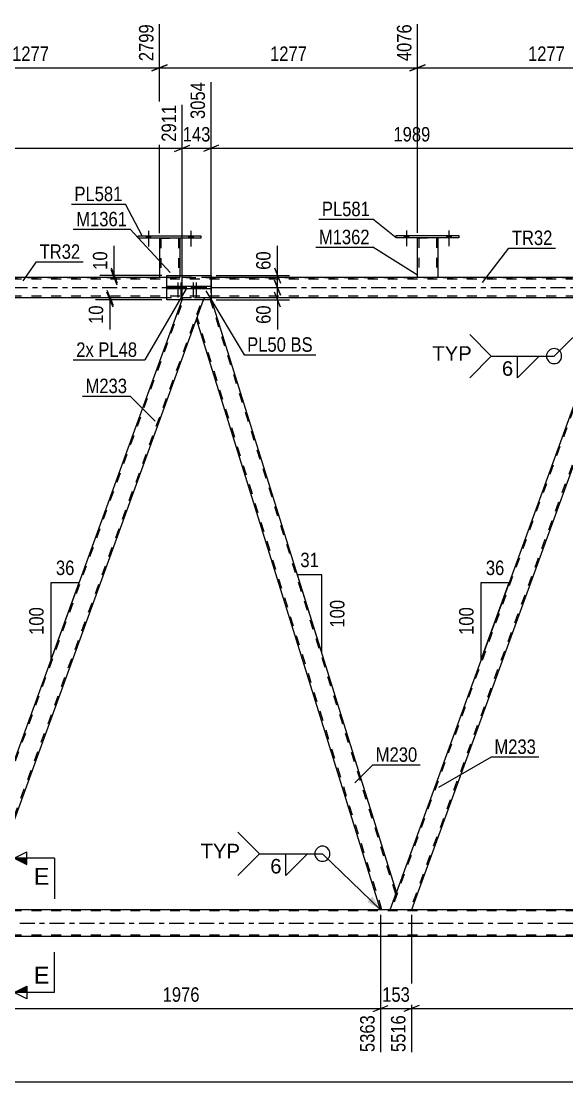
# Model space of a CAD drawing. Header units: millimetres. Extents: x 0 to 841, y 0 to 594.
# Drawn here: x 171.1 to 279.2, y 270.1 to 480.2 of the extents above; entities that cross this region are included whole.
import ezdxf

# ---------------------------------------------------------------- set-up
doc = ezdxf.new("R2010")
doc.units = ezdxf.units.MM
doc.linetypes.add('DXK_LINE_DOT2', pattern=[3.9198, 1.9599, -1.9599])
doc.linetypes.add('DXK_LINE_DOT3', pattern=[5.9187, 2.979, -0.9799, 0.9799, -0.9799])
doc.styles.add('Arial', font='ARIAL.TTF', dxfattribs={"height": 0.2})
doc.styles.add('Arial Narrow', font='ARIALN.TTF', dxfattribs={"height": 0.2})

# ---------------------------------------------------------------- blocks, each defined once
blk = doc.blocks.new('Part-404166606-2191 - 2093')
at = {"color": 7, "linetype": 'DXK_LINE_DOT2'}
for p, q in [((159.27, 304.23), (203.39, 425.45)), ((163.02, 304.23), (207.14, 425.45)), ((202.99, 425.05), (203.14, 425.45)), ((207.39, 425.45), (203.14, 425.45)), ((205.85, 421.2), (207.39, 425.45)), ((159.02, 304.23), (160.77, 309.06)), ((163.27, 304.23), (165.03, 309.06)), ((163.27, 304.23), (159.02, 304.23))]:
    blk.add_line(p, q, dxfattribs=at)
at = {"color": 2, "linetype": 'Continuous'}
for p, q in [((160.77, 309.06), (202.99, 425.05)), ((165.03, 309.06), (205.85, 421.2))]:
    blk.add_line(p, q, dxfattribs=at)
blk = doc.blocks.new('Part-404166606-2127 - 2093')
at = {"color": 7, "linetype": 'DXK_LINE_DOT2'}
for p, q in [((288.53, 425.45), (244.41, 304.23)), ((292.27, 425.45), (248.15, 304.23)), ((292.53, 425.45), (290.98, 421.2)), ((245.41, 307.7), (244.15, 304.23)), ((248.41, 304.23), (244.15, 304.23))]:
    blk.add_line(p, q, dxfattribs=at)
at = {"color": 2, "linetype": 'Continuous'}
for p, q in [((288.27, 425.45), (245.41, 307.7)), ((288.27, 425.45), (292.53, 425.45)), ((290.98, 421.2), (248.41, 304.23))]:
    blk.add_line(p, q, dxfattribs=at)
blk = doc.blocks.new('Bolt-404166606-2322 - 2093')
at = {"color": 1, "linetype": 'DXK_LINE_DOT2'}
for p, q in [((201.77, 427.69), (201.77, 427.21)), ((202.13, 428.49), (202.13, 425.49)), ((202.37, 427.69), (202.37, 427.21)), ((202.49, 427.69), (202.49, 427.21)), ((202.73, 428.49), (202.73, 425.49)), ((203.09, 427.69), (203.09, 427.21)), ((204.79, 427.69), (204.79, 427.21)), ((205.15, 428.49), (205.15, 425.49)), ((205.39, 427.69), (205.39, 427.21)), ((205.51, 427.69), (205.51, 427.21)), ((205.75, 428.49), (205.75, 425.49)), ((206.11, 427.69), (206.11, 427.21))]:
    blk.add_line(p, q, dxfattribs=at)
blk = doc.blocks.new('Part-404166606-2112 - 2093')
at = {"color": 2, "linetype": 'Continuous'}
for p, q in [((205.85, 421.2), (207.25, 425.05)), ((245.41, 307.7), (208.75, 425.33)), ((242.3, 304.23), (205.85, 421.2)), ((244.15, 304.23), (245.41, 307.7))]:
    blk.add_line(p, q, dxfattribs=at)
at = {"color": 7, "linetype": 'DXK_LINE_DOT2'}
for p, q in [((207.39, 425.45), (207.25, 425.05)), ((208.71, 425.45), (207.39, 425.45)), ((245.28, 307.33), (208.46, 425.45)), ((208.75, 425.33), (208.71, 425.45)), ((242.56, 304.23), (205.98, 421.57)), ((244.15, 304.23), (242.3, 304.23))]:
    blk.add_line(p, q, dxfattribs=at)
blk = doc.blocks.new('Part-404166606-2153 - 2093')
at = {"color": 7, "linetype": 'DXK_LINE_DOT2'}
for p, q in [((199.97, 425.45), (199.97, 429.85)), ((199.97, 429.85), (208.75, 429.85)), ((208.75, 429.85), (208.75, 425.05)), ((208.75, 425.05), (199.97, 425.05))]:
    blk.add_line(p, q, dxfattribs=at)
at = {"color": 2, "linetype": 'Continuous'}
blk.add_line((199.97, 425.05), (199.97, 425.45), dxfattribs=at)
blk = doc.blocks.new('Part-404166606-2264 - 2093')
at = {"color": 7, "linetype": 'DXK_LINE_DOT2'}
for p, q in [((208.75, 427.69), (199.97, 427.69)), ((199.97, 427.69), (199.97, 427.21)), ((208.75, 427.21), (199.97, 427.21)), ((206.38, 427.69), (206.38, 427.21)), ((208.75, 427.69), (208.75, 427.21))]:
    blk.add_line(p, q, dxfattribs=at)
blk = doc.blocks.new('Part-404166606-2208 - 2093')
at = {"color": 2, "linetype": 'Continuous'}
for p, q in [((199.97, 427.69), (199.97, 429.85)), ((199.97, 429.85), (208.75, 429.85)), ((208.75, 429.85), (208.75, 425.05)), ((199.97, 425.05), (199.97, 427.21)), ((208.75, 425.05), (199.97, 425.05))]:
    blk.add_line(p, q, dxfattribs=at)
at = {"color": 7, "linetype": 'DXK_LINE_DOT2'}
blk.add_line((199.97, 427.69), (199.97, 427.21), dxfattribs=at)
blk = doc.blocks.new('Part-404166606-20377 - 2093')
at = {"color": 2, "linetype": 'Continuous'}
for p, q in [((245.39, 437.29), (245.39, 437.77)), ((245.39, 437.77), (257.79, 437.77)), ((257.79, 437.29), (245.39, 437.29)), ((257.79, 437.77), (257.79, 437.29))]:
    blk.add_line(p, q, dxfattribs=at)
blk = doc.blocks.new('Bolt-404166606-20402 - 2093')
at = {"linetype": 'Continuous'}
for points in [[(195.87, 437.22), (196.75, 437.22), (196.75, 437.7), (195.87, 437.7)], [(204.27, 437.22), (205.15, 437.22), (205.15, 437.7), (204.27, 437.7)]]:
    blk.add_hatch(color=1, dxfattribs=at).paths.add_polyline_path(points)
at = {"color": 1, "linetype": 'Continuous'}
for p, q in [((195.87, 437.7), (195.87, 437.22)), ((196.31, 438.7), (196.31, 435.58)), ((196.75, 437.7), (196.75, 437.22)), ((204.27, 437.7), (204.27, 437.22)), ((204.71, 438.7), (204.71, 435.58)), ((205.15, 437.7), (205.15, 437.22))]:
    blk.add_line(p, q, dxfattribs=at)
blk = doc.blocks.new('Part-404166606-2263 - 2093')
at = {"color": 7, "linetype": 'DXK_LINE_DOT2'}
for p, q in [((727.8, 303.99), (64.28, 303.99)), ((727.8, 299.19), (64.28, 299.19))]:
    blk.add_line(p, q, dxfattribs=at)
at = {"color": 2, "linetype": 'Continuous'}
for p, q in [((322.79, 304.23), (167.72, 304.23)), ((322.79, 298.95), (167.72, 298.95))]:
    blk.add_line(p, q, dxfattribs=at)
at = {"color": 7, "linetype": 'DXK_LINE_DOT3'}
blk.add_line((64.28, 301.59), (727.8, 301.59), dxfattribs=at)
blk = doc.blocks.new('Part-404166606-2269 - 2093')
at = {"color": 2, "linetype": 'Continuous'}
for p, q in [((199.97, 427.21), (199.97, 427.69)), ((208.75, 427.69), (199.97, 427.69)), ((208.75, 427.21), (199.97, 427.21)), ((206.38, 427.21), (206.38, 427.69)), ((208.75, 427.69), (208.75, 427.21))]:
    blk.add_line(p, q, dxfattribs=at)
blk = doc.blocks.new('Bolt-404166606-2323 - 2093')
at = {"linetype": 'Continuous'}
for points in [[(202.49, 427.69), (201.77, 427.69), (201.77, 427.21), (202.49, 427.21)], [(203.09, 427.69), (202.37, 427.69), (202.37, 427.21), (203.09, 427.21)], [(205.51, 427.69), (204.79, 427.69), (204.79, 427.21), (205.51, 427.21)], [(206.11, 427.69), (205.39, 427.69), (205.39, 427.21), (206.11, 427.21)]]:
    blk.add_hatch(color=1, dxfattribs=at).paths.add_polyline_path(points)
at = {"color": 1, "linetype": 'Continuous'}
for p, q in [((201.77, 427.69), (201.77, 427.21)), ((202.13, 428.49), (202.13, 425.49)), ((202.37, 427.69), (202.37, 427.21)), ((202.49, 427.69), (202.49, 427.21)), ((202.73, 428.49), (202.73, 425.49)), ((203.09, 427.69), (203.09, 427.21)), ((204.79, 427.69), (204.79, 427.21)), ((205.15, 428.49), (205.15, 425.49)), ((205.39, 427.69), (205.39, 427.21)), ((205.51, 427.69), (205.51, 427.21)), ((205.75, 428.49), (205.75, 425.49)), ((206.11, 427.69), (206.11, 427.21))]:
    blk.add_line(p, q, dxfattribs=at)
blk = doc.blocks.new('Part-404166606-2361 - 2093')
at = {"color": 7, "linetype": 'DXK_LINE_DOT2'}
for p, q in [((727.8, 429.13), (86.54, 429.13)), ((113.59, 429.45), (727.8, 429.45)), ((208.75, 429.45), (198.51, 429.45)), ((253.59, 429.45), (249.59, 429.45)), ((727.8, 425.77), (86.54, 425.77)), ((208.75, 425.45), (199.97, 425.45))]:
    blk.add_line(p, q, dxfattribs=at)
at = {"color": 2, "linetype": 'Continuous'}
for p, q in [((198.51, 429.45), (149.44, 429.45)), ((249.59, 429.45), (208.75, 429.45)), ((300.67, 429.45), (253.59, 429.45)), ((199.97, 425.45), (129.24, 425.45)), ((288.27, 425.45), (208.75, 425.45))]:
    blk.add_line(p, q, dxfattribs=at)
at = {"color": 7, "linetype": 'DXK_LINE_DOT3'}
blk.add_line((86.54, 427.45), (727.8, 427.45), dxfattribs=at)
blk = doc.blocks.new('Part-404166606-20374 - 2093')
at = {"color": 2, "linetype": 'Continuous'}
for p, q in [((198.51, 437.22), (198.51, 429.45)), ((202.51, 437.22), (202.51, 429.85)), ((199.97, 429.45), (198.51, 429.45))]:
    blk.add_line(p, q, dxfattribs=at)
at = {"color": 7, "linetype": 'DXK_LINE_DOT2'}
for p, q in [((198.51, 437.22), (202.51, 437.22)), ((198.51, 437.22), (198.51, 437.22)), ((198.51, 437.22), (198.51, 437.22)), ((198.75, 437.22), (198.75, 429.45)), ((202.27, 437.22), (202.27, 429.45)), ((202.51, 437.22), (202.51, 437.22)), ((202.51, 437.22), (202.51, 437.22)), ((202.51, 429.45), (199.97, 429.45)), ((202.51, 429.85), (202.51, 429.45))]:
    blk.add_line(p, q, dxfattribs=at)
blk = doc.blocks.new('Part-404166606-20375 - 2093')
at = {"color": 2, "linetype": 'Continuous'}
for p, q in [((194.31, 437.22), (194.31, 437.7)), ((194.31, 437.7), (206.71, 437.7)), ((206.71, 437.22), (194.31, 437.22)), ((206.71, 437.7), (206.71, 437.22))]:
    blk.add_line(p, q, dxfattribs=at)
blk = doc.blocks.new('Part-404166606-20376 - 2093')
at = {"color": 2, "linetype": 'Continuous'}
for p, q in [((249.59, 429.45), (249.59, 437.29)), ((253.59, 437.29), (253.59, 429.45)), ((253.56, 429.45), (249.59, 429.45)), ((253.59, 429.45), (253.56, 429.45))]:
    blk.add_line(p, q, dxfattribs=at)
at = {"color": 7, "linetype": 'DXK_LINE_DOT2'}
for p, q in [((249.59, 437.29), (253.59, 437.29)), ((249.59, 437.29), (249.59, 437.29)), ((249.59, 437.29), (249.59, 437.29)), ((249.83, 437.29), (249.83, 429.45)), ((253.35, 437.29), (253.35, 429.45)), ((253.59, 437.29), (253.59, 437.29)), ((253.59, 437.29), (253.59, 437.29)), ((253.33, 429.45), (253.35, 429.45))]:
    blk.add_line(p, q, dxfattribs=at)
blk = doc.blocks.new('Bolt-404166606-20401 - 2093')
at = {"linetype": 'Continuous'}
for points in [[(195.87, 437.22), (196.75, 437.22), (196.75, 437.7), (195.87, 437.7)], [(204.27, 437.22), (205.15, 437.22), (205.15, 437.7), (204.27, 437.7)]]:
    blk.add_hatch(color=1, dxfattribs=at).paths.add_polyline_path(points)
at = {"color": 1, "linetype": 'Continuous'}
for p, q in [((195.87, 437.7), (195.87, 437.22)), ((196.31, 438.7), (196.31, 435.58)), ((196.75, 437.7), (196.75, 437.22)), ((204.27, 437.7), (204.27, 437.22)), ((204.71, 438.7), (204.71, 435.58)), ((205.15, 437.7), (205.15, 437.22))]:
    blk.add_line(p, q, dxfattribs=at)
blk = doc.blocks.new('Bolt-404166606-20403 - 2093')
at = {"linetype": 'Continuous'}
for points in [[(246.95, 437.29), (247.83, 437.29), (247.83, 437.77), (246.95, 437.77)], [(255.35, 437.29), (256.23, 437.29), (256.23, 437.77), (255.35, 437.77)]]:
    blk.add_hatch(color=1, dxfattribs=at).paths.add_polyline_path(points)
at = {"color": 1, "linetype": 'Continuous'}
for p, q in [((246.95, 437.77), (246.95, 437.29)), ((247.39, 438.77), (247.39, 435.65)), ((247.83, 437.77), (247.83, 437.29)), ((255.35, 437.77), (255.35, 437.29)), ((255.79, 438.77), (255.79, 435.65)), ((256.23, 437.77), (256.23, 437.29))]:
    blk.add_line(p, q, dxfattribs=at)
blk = doc.blocks.new('Bolt-404166606-20404 - 2093')
at = {"linetype": 'Continuous'}
for points in [[(246.95, 437.29), (247.83, 437.29), (247.83, 437.77), (246.95, 437.77)], [(255.35, 437.29), (256.23, 437.29), (256.23, 437.77), (255.35, 437.77)]]:
    blk.add_hatch(color=1, dxfattribs=at).paths.add_polyline_path(points)
at = {"color": 1, "linetype": 'Continuous'}
for p, q in [((246.95, 437.77), (246.95, 437.29)), ((247.39, 438.77), (247.39, 435.65)), ((247.83, 437.77), (247.83, 437.29)), ((255.35, 437.77), (255.35, 437.29)), ((255.79, 438.77), (255.79, 435.65)), ((256.23, 437.77), (256.23, 437.29))]:
    blk.add_line(p, q, dxfattribs=at)
blk = doc.blocks.new('StraightDimension-404166606-36328 - 2093')
at = {"color": 7, "linetype": 'Continuous'}
for p, q in [((198.51, 438.22), (198.51, 479.63)), ((249.59, 438.29), (249.59, 479.63)), ((200.01, 471.61), (197.01, 470.41)), ((198.51, 471.01), (249.59, 471.01)), ((248.09, 470.41), (251.09, 471.61))]:
    blk.add_line(p, q, dxfattribs=at)
at = {"color": 0, "linetype": 'Continuous'}
blk.add_wipeout([(248.99, 480.23), (244.79, 480.23), (244.79, 471.71), (248.99, 471.71)], dxfattribs=at)
at = {"color": 0}
blk.add_wipeout([(228.31, 471.76), (228.31, 475.96), (219.8, 475.96), (219.8, 471.76)], dxfattribs=at)
at = {"color": 3, "linetype": 'Continuous', "style": 'Arial Narrow'}
blk.add_text('4076', height=2.863, rotation=90.0002, dxfattribs=at).set_placement((248.39, 472.31))
at = {"color": 3, "style": 'Arial Narrow'}
blk.add_text('1277', height=2.863, dxfattribs=at).set_placement((220.4, 472.36))
blk = doc.blocks.new('StraightDimension-404166606-2428 - 2093')
at = {"color": 7, "linetype": 'Continuous'}
blk.add_line((53.42, 270.14), (784.23, 270.14), dxfattribs=at)
blk = doc.blocks.new('StraightDimension-404166606-36329 - 2093')
at = {"color": 7, "linetype": 'Continuous'}
for p, q in [((147.43, 438.29), (147.43, 479.63)), ((198.51, 438.22), (198.51, 479.63)), ((148.93, 471.61), (145.93, 470.41)), ((147.43, 471.01), (198.51, 471.01)), ((197.01, 470.41), (200.01, 471.61))]:
    blk.add_line(p, q, dxfattribs=at)
at = {"color": 0, "linetype": 'Continuous'}
blk.add_wipeout([(197.91, 480.23), (193.71, 480.23), (193.71, 471.71), (197.91, 471.71)], dxfattribs=at)
at = {"color": 0}
blk.add_wipeout([(177.23, 471.76), (177.23, 475.96), (168.72, 475.96), (168.72, 471.76)], dxfattribs=at)
at = {"color": 3, "linetype": 'Continuous', "style": 'Arial Narrow'}
blk.add_text('2799', height=2.863, rotation=90.0002, dxfattribs=at).set_placement((197.31, 472.31))
at = {"color": 3, "style": 'Arial Narrow'}
blk.add_text('1277', height=2.863, dxfattribs=at).set_placement((169.32, 472.36))
blk = doc.blocks.new('AngleDimension-404166606-37202 - 2093')
at = {"color": 7, "linetype": 'Continuous'}
for p, q in [((262.19, 369.02), (267.73, 369.02)), ((262.19, 353.8), (267.73, 369.02)), ((262.19, 353.8), (262.19, 369.02)), ((264.75, 360.84), (267.73, 369.02))]:
    blk.add_line(p, q, dxfattribs=at)
at = {"color": 0}
for points in [[(267.39, 369.92), (267.39, 374.12), (262.53, 374.12), (262.53, 369.92)], [(261.29, 364.76), (257.09, 364.76), (257.09, 358.07), (261.29, 358.07)]]:
    blk.add_wipeout(points, dxfattribs=at)
at = {"color": 3, "style": 'Arial Narrow'}
blk.add_text('36', height=2.863, dxfattribs=at).set_placement((263.13, 370.52))
blk.add_text('100', height=2.863, rotation=90.0002, dxfattribs=at).set_placement((260.69, 358.67))
blk = doc.blocks.new('StraightDimension-404166606-14278 - 2093')
at = {"color": 7, "linetype": 'Continuous'}
for p, q in [((208.71, 426.45), (208.71, 468.16)), ((202.99, 426.05), (202.99, 463.66)), ((201.49, 454.45), (204.49, 455.65)), ((202.99, 455.05), (208.71, 455.05)), ((210.21, 455.65), (207.21, 454.45))]:
    blk.add_line(p, q, dxfattribs=at)
at = {"color": 0}
blk.add_wipeout([(209.19, 455.8), (209.19, 460), (202.51, 460), (202.51, 455.8)], dxfattribs=at)
at = {"color": 0, "linetype": 'Continuous'}
blk.add_wipeout([(208.11, 468.76), (203.91, 468.76), (203.91, 460.25), (208.11, 460.25)], dxfattribs=at)
at = {"color": 3, "linetype": 'Continuous', "style": 'Arial Narrow'}
blk.add_text('3054', height=2.863, rotation=90.0002, dxfattribs=at).set_placement((207.51, 460.85))
at = {"color": 3, "style": 'Arial Narrow'}
blk.add_text('143', height=2.863, dxfattribs=at).set_placement((203.11, 456.4))
blk = doc.blocks.new('StraightDimension-404166606-2683 - 2093')
at = {"color": 7, "linetype": 'Continuous'}
for p, q in [((188.1, 426.95), (189.3, 423.95)), ((189.3, 423.55), (188.1, 426.55)), ((198.97, 425.45), (185.85, 425.45)), ((198.97, 425.05), (185.85, 425.05)), ((188.7, 425.05), (188.7, 425.45))]:
    blk.add_line(p, q, dxfattribs=at)
at = {"color": 0}
blk.add_wipeout([(187.95, 424.53), (183.75, 424.53), (183.75, 419.67), (187.95, 419.67)], dxfattribs=at)
at = {"color": 7, "linetype": 'Continuous'}
blk.add_line((188.7, 425.05), (188.7, 419.14), dxfattribs=at)
blk.add_line((188.7, 425.05), (188.7, 419.14), dxfattribs=at)
at = {"color": 3, "style": 'Arial Narrow'}
blk.add_text('10', height=2.863, rotation=90.0002, dxfattribs=at).set_placement((187.35, 420.27))
blk = doc.blocks.new('StraightDimension-404166606-2637 - 2093')
at = {"color": 7, "linetype": 'Continuous'}
for p, q in [((221.26, 431.35), (222.46, 428.35)), ((209.75, 429.85), (224.26, 429.85)), ((222.46, 425.95), (221.26, 428.95)), ((221.86, 427.45), (221.86, 429.85)), ((209.75, 427.45), (224.26, 427.45))]:
    blk.add_line(p, q, dxfattribs=at)
at = {"color": 0}
blk.add_wipeout([(221.11, 435.23), (216.91, 435.23), (216.91, 430.38), (221.11, 430.38)], dxfattribs=at)
at = {"color": 7, "linetype": 'Continuous'}
blk.add_line((221.86, 429.85), (221.86, 435.76), dxfattribs=at)
blk.add_line((221.86, 429.85), (221.86, 435.76), dxfattribs=at)
at = {"color": 3, "style": 'Arial Narrow'}
blk.add_text('60', height=2.863, rotation=90.0002, dxfattribs=at).set_placement((220.51, 430.98))
blk = doc.blocks.new('StraightDimension-404166606-14279 - 2093')
at = {"color": 7, "linetype": 'Continuous'}
for p, q in [((123.7, 426.05), (123.7, 466.33)), ((202.99, 426.05), (202.99, 463.66)), ((125.2, 455.65), (122.2, 454.45)), ((123.7, 455.05), (202.99, 455.05)), ((201.49, 454.45), (204.49, 455.65))]:
    blk.add_line(p, q, dxfattribs=at)
at = {"color": 0, "linetype": 'Continuous'}
blk.add_wipeout([(202.39, 464.26), (198.19, 464.26), (198.19, 455.75), (202.39, 455.75)], dxfattribs=at)
at = {"color": 0}
blk.add_wipeout([(167.6, 455.8), (167.6, 460), (159.09, 460), (159.09, 455.8)], dxfattribs=at)
at = {"color": 3, "linetype": 'Continuous', "style": 'Arial Narrow'}
blk.add_text('2911', height=2.863, rotation=90.0002, dxfattribs=at).set_placement((201.79, 456.35))
at = {"color": 3, "style": 'Arial Narrow'}
blk.add_text('1982', height=2.863, dxfattribs=at).set_placement((159.69, 456.4))
blk = doc.blocks.new('StraightDimension-404166606-2649 - 2093')
at = {"color": 7, "linetype": 'Continuous'}
for p, q in [((221.26, 428.95), (222.46, 425.95)), ((209.75, 427.45), (224.26, 427.45)), ((222.46, 423.55), (221.26, 426.55)), ((221.86, 425.05), (221.86, 427.45)), ((209.75, 425.05), (224.26, 425.05))]:
    blk.add_line(p, q, dxfattribs=at)
at = {"color": 0}
blk.add_wipeout([(221.11, 424.53), (216.91, 424.53), (216.91, 419.67), (221.11, 419.67)], dxfattribs=at)
at = {"color": 7, "linetype": 'Continuous'}
blk.add_line((221.86, 425.05), (221.86, 419.14), dxfattribs=at)
blk.add_line((221.86, 425.05), (221.86, 419.14), dxfattribs=at)
at = {"color": 3, "style": 'Arial Narrow'}
blk.add_text('60', height=2.863, rotation=90.0002, dxfattribs=at).set_placement((220.51, 420.27))
blk = doc.blocks.new('StraightDimension-404166606-2662 - 2093')
at = {"color": 7, "linetype": 'Continuous'}
for p, q in [((188.92, 431.35), (190.12, 428.35)), ((190.12, 427.95), (188.92, 430.95)), ((198.97, 429.85), (186.67, 429.85)), ((198.97, 429.45), (186.67, 429.45)), ((189.52, 429.45), (189.52, 429.85))]:
    blk.add_line(p, q, dxfattribs=at)
at = {"color": 0}
blk.add_wipeout([(188.77, 435.23), (184.57, 435.23), (184.57, 430.38), (188.77, 430.38)], dxfattribs=at)
at = {"color": 7, "linetype": 'Continuous'}
blk.add_line((189.52, 429.85), (189.52, 435.76), dxfattribs=at)
blk.add_line((189.52, 429.85), (189.52, 435.76), dxfattribs=at)
at = {"color": 3, "style": 'Arial Narrow'}
blk.add_text('10', height=2.863, rotation=90.0002, dxfattribs=at).set_placement((188.17, 430.98))
blk = doc.blocks.new('StraightDimension-404166606-14277 - 2093')
at = {"color": 7, "linetype": 'Continuous'}
for p, q in [((208.71, 426.45), (208.71, 468.16)), ((288.27, 426.45), (288.27, 463.66)), ((210.21, 455.65), (207.21, 454.45)), ((208.71, 455.05), (288.27, 455.05)), ((286.77, 454.45), (289.77, 455.65))]:
    blk.add_line(p, q, dxfattribs=at)
at = {"color": 0, "linetype": 'Continuous'}
blk.add_wipeout([(287.67, 464.26), (283.47, 464.26), (283.47, 455.75), (287.67, 455.75)], dxfattribs=at)
at = {"color": 0}
blk.add_wipeout([(252.75, 455.8), (252.75, 460), (244.23, 460), (244.23, 455.8)], dxfattribs=at)
at = {"color": 3, "linetype": 'Continuous', "style": 'Arial Narrow'}
blk.add_text('5043', height=2.863, rotation=90.0002, dxfattribs=at).set_placement((287.07, 456.35))
at = {"color": 3, "style": 'Arial Narrow'}
blk.add_text('1989', height=2.863, dxfattribs=at).set_placement((244.83, 456.4))
blk = doc.blocks.new('StraightDimension-404166606-18753 - 2093')
at = {"color": 7, "linetype": 'Continuous'}
for p, q in [((248.41, 303.23), (248.41, 276.02)), ((327.44, 303.23), (327.44, 276.02)), ((249.91, 285.24), (246.91, 284.04)), ((248.41, 284.64), (327.44, 284.64)), ((325.94, 284.04), (328.94, 285.24))]:
    blk.add_line(p, q, dxfattribs=at)
at = {"color": 0}
blk.add_wipeout([(292.18, 285.39), (292.18, 289.59), (283.67, 289.59), (283.67, 285.39)], dxfattribs=at)
at = {"color": 0, "linetype": 'Continuous'}
blk.add_wipeout([(326.84, 283.94), (322.64, 283.94), (322.64, 275.42), (326.84, 275.42)], dxfattribs=at)
at = {"color": 3, "style": 'Arial Narrow'}
blk.add_text('1976', height=2.863, dxfattribs=at).set_placement((284.27, 285.99))
at = {"color": 3, "linetype": 'Continuous', "style": 'Arial Narrow'}
blk.add_text('7492', height=2.863, rotation=90.0002, dxfattribs=at).set_placement((326.24, 276.02))
blk = doc.blocks.new('StraightDimension-404166606-18754 - 2093')
at = {"color": 7, "linetype": 'Continuous'}
for p, q in [((242.3, 303.23), (242.3, 276.02)), ((248.41, 303.23), (248.41, 276.02)), ((240.8, 284.04), (243.8, 285.24)), ((242.3, 284.64), (248.41, 284.64)), ((249.91, 285.24), (246.91, 284.04))]:
    blk.add_line(p, q, dxfattribs=at)
at = {"color": 0}
blk.add_wipeout([(248.7, 285.39), (248.7, 289.59), (242.01, 289.59), (242.01, 285.39)], dxfattribs=at)
at = {"color": 0, "linetype": 'Continuous'}
blk.add_wipeout([(247.81, 283.94), (243.61, 283.94), (243.61, 275.42), (247.81, 275.42)], dxfattribs=at)
at = {"color": 3, "style": 'Arial Narrow'}
blk.add_text('153', height=2.863, dxfattribs=at).set_placement((242.61, 285.99))
at = {"color": 3, "linetype": 'Continuous', "style": 'Arial Narrow'}
blk.add_text('5516', height=2.863, rotation=90.0002, dxfattribs=at).set_placement((247.21, 276.02))
blk = doc.blocks.new('StraightDimension-404166606-18755 - 2093')
at = {"color": 7, "linetype": 'Continuous'}
for p, q in [((163.27, 303.23), (163.27, 276.02)), ((242.3, 303.23), (242.3, 276.02)), ((164.77, 285.24), (161.77, 284.04)), ((163.27, 284.64), (242.3, 284.64)), ((240.8, 284.04), (243.8, 285.24))]:
    blk.add_line(p, q, dxfattribs=at)
at = {"color": 0}
blk.add_wipeout([(207.04, 285.39), (207.04, 289.59), (198.53, 289.59), (198.53, 285.39)], dxfattribs=at)
at = {"color": 0, "linetype": 'Continuous'}
blk.add_wipeout([(241.7, 283.94), (237.5, 283.94), (237.5, 275.42), (241.7, 275.42)], dxfattribs=at)
at = {"color": 3, "style": 'Arial Narrow'}
blk.add_text('1976', height=2.863, dxfattribs=at).set_placement((199.13, 285.99))
at = {"color": 3, "linetype": 'Continuous', "style": 'Arial Narrow'}
blk.add_text('5363', height=2.863, rotation=90.0002, dxfattribs=at).set_placement((241.1, 276.02))
blk = doc.blocks.new('StraightDimension-404166606-36327 - 2093')
at = {"color": 7, "linetype": 'Continuous'}
for p, q in [((249.59, 438.29), (249.59, 479.63)), ((300.67, 438.29), (300.67, 479.63)), ((251.09, 471.61), (248.09, 470.41)), ((249.59, 471.01), (300.67, 471.01)), ((299.17, 470.41), (302.17, 471.61))]:
    blk.add_line(p, q, dxfattribs=at)
at = {"color": 0, "linetype": 'Continuous'}
blk.add_wipeout([(300.07, 480.23), (295.87, 480.23), (295.87, 471.71), (300.07, 471.71)], dxfattribs=at)
at = {"color": 0}
blk.add_wipeout([(279.39, 471.76), (279.39, 475.96), (270.88, 475.96), (270.88, 471.76)], dxfattribs=at)
at = {"color": 3, "linetype": 'Continuous', "style": 'Arial Narrow'}
blk.add_text('5353', height=2.863, rotation=90.0002, dxfattribs=at).set_placement((299.47, 472.31))
at = {"color": 3, "style": 'Arial Narrow'}
blk.add_text('1277', height=2.863, dxfattribs=at).set_placement((271.48, 472.36))
blk = doc.blocks.new('AngleDimension-404166606-37172 - 2093')
at = {"color": 7, "linetype": 'Continuous'}
for p, q in [((229.8, 357.79), (225.81, 370.58)), ((230.63, 370.58), (225.81, 370.58)), ((230.63, 355.12), (225.81, 370.58)), ((230.63, 355.12), (230.63, 370.58))]:
    blk.add_line(p, q, dxfattribs=at)
at = {"color": 0}
for points in [[(230.65, 371.48), (230.65, 375.68), (225.8, 375.68), (225.8, 371.48)], [(235.73, 366.19), (231.53, 366.19), (231.53, 359.51), (235.73, 359.51)]]:
    blk.add_wipeout(points, dxfattribs=at)
at = {"color": 3, "style": 'Arial Narrow'}
blk.add_text('31', height=2.863, dxfattribs=at).set_placement((226.4, 372.08))
blk.add_text('100', height=2.863, rotation=90.0002, dxfattribs=at).set_placement((235.13, 360.11))
blk = doc.blocks.new('AngleDimension-404166606-37174 - 2093')
at = {"color": 7, "linetype": 'Continuous'}
for p, q in [((177.06, 369.02), (182.6, 369.02)), ((177.06, 353.8), (182.6, 369.02)), ((177.06, 353.8), (177.06, 369.02)), ((179.62, 360.84), (182.6, 369.02))]:
    blk.add_line(p, q, dxfattribs=at)
at = {"color": 0}
for points in [[(182.26, 369.92), (182.26, 374.12), (177.4, 374.12), (177.4, 369.92)], [(176.16, 364.76), (171.96, 364.76), (171.96, 358.07), (176.16, 358.07)]]:
    blk.add_wipeout(points, dxfattribs=at)
at = {"color": 3, "style": 'Arial Narrow'}
blk.add_text('36', height=2.863, dxfattribs=at).set_placement((178, 370.52))
blk.add_text('100', height=2.863, rotation=90.0002, dxfattribs=at).set_placement((175.56, 358.67))
blk = doc.blocks.new('Mark-404166606-36897 - 2093')
at = {"color": 0}
blk.add_wipeout([(192.07, 439.6), (192.07, 442.6), (182.02, 442.6), (182.02, 439.6)], dxfattribs=at)
blk.add_wipeout([(192.07, 439.6), (192.07, 442.6), (182.02, 442.6), (182.02, 439.6)], dxfattribs=at)
at = {"color": 30, "linetype": 'Continuous'}
for p in [(181.42, 439), (200.63, 430.48)]:
    blk.add_line(p, (192.67, 439), dxfattribs=at)
at = {"color": 3, "style": 'Arial Narrow'}
blk.add_text('M1361', height=2.863, dxfattribs=at).set_placement((182.02, 439.6))
blk = doc.blocks.new('MarkSet-404166606-36749 - 2093')
at = {"color": 0}
blk.add_wipeout([(223.55, 414.75), (223.55, 417.75), (215.87, 417.75), (215.87, 414.75)], dxfattribs=at)
blk.add_wipeout([(223.55, 414.75), (223.55, 417.75), (215.87, 417.75), (215.87, 414.75)], dxfattribs=at)
at = {"color": 30, "linetype": 'Continuous'}
blk.add_line((207.66, 426.79), (215.27, 414.15), dxfattribs=at)
at = {"color": 0}
blk.add_wipeout([(228.83, 414.75), (228.83, 417.75), (224.45, 417.75), (224.45, 414.75)], dxfattribs=at)
blk.add_wipeout([(228.83, 414.75), (228.83, 417.75), (224.45, 417.75), (224.45, 414.75)], dxfattribs=at)
at = {"color": 30, "linetype": 'Continuous'}
blk.add_line((215.27, 414.15), (229.43, 414.15), dxfattribs=at)
at = {"color": 3, "style": 'Arial Narrow'}
for s, p in [('PL50', (215.87, 414.75)), ('BS', (224.45, 414.75))]:
    blk.add_text(s, height=2.863, dxfattribs=at).set_placement(p)
blk = doc.blocks.new('Mark-404166606-2357 - 2093')
at = {"color": 0}
blk.add_wipeout([(276.31, 435.89), (276.31, 438.89), (268.28, 438.89), (268.28, 435.89)], dxfattribs=at)
blk.add_wipeout([(276.31, 435.89), (276.31, 438.89), (268.28, 438.89), (268.28, 435.89)], dxfattribs=at)
at = {"color": 30, "linetype": 'Continuous'}
for p, q in [((262.45, 428.47), (267.68, 435.29)), ((267.68, 435.29), (276.91, 435.29))]:
    blk.add_line(p, q, dxfattribs=at)
at = {"color": 3, "style": 'Arial Narrow'}
blk.add_text('TR32', height=2.863, dxfattribs=at).set_placement((268.28, 435.89))
blk = doc.blocks.new('WeldMark-404166606-19349 - 2093')
at = {"linetype": 'Continuous'}
blk.add_hatch(color=30, dxfattribs=at).paths.add_polyline_path([(240.66, 306.85), (242.3, 304.23), (239.62, 305.77)])
at = {"color": 3, "linetype": 'Continuous'}
for q in [(214.05, 319.6), (214.05, 311.02)]:
    blk.add_line((218.34, 315.31), q, dxfattribs=at)
at = {"color": 30, "linetype": 'Continuous'}
blk.add_line((242.3, 304.23), (230.76, 315.31), dxfattribs=at)
at = {"color": 3, "linetype": 'Continuous'}
for start, end in [(90, 270), (270, 90)]:
    blk.add_arc((230.76, 315.31), 1.5, start, end, dxfattribs=at)
at = {"color": 0}
blk.add_wipeout([(222.86, 311.21), (222.86, 314.61), (220.24, 314.61), (220.24, 311.21)], dxfattribs=at)
at = {"color": 30, "linetype": 'Continuous'}
blk.add_line((218.34, 315.31), (230.76, 315.31), dxfattribs=at)
at = {"color": 3, "linetype": 'Continuous'}
for p, q in [((223.52, 315.31), (227.8, 315.31)), ((227.8, 315.31), (223.52, 311.02)), ((223.52, 311.02), (223.52, 315.31))]:
    blk.add_line(p, q, dxfattribs=at)
at = {"color": 3, "style": 'Arial'}
blk.add_text('6', height=2.87, dxfattribs=at).set_placement((220.44, 311.41))
at = {"color": 0, "linetype": 'Continuous'}
blk.add_wipeout([(214.44, 314.41), (214.44, 317.41), (206.66, 317.41), (206.66, 314.41)], dxfattribs=at)
blk.add_wipeout([(214.44, 314.41), (214.44, 317.41), (206.66, 317.41), (206.66, 314.41)], dxfattribs=at)
at = {"color": 3, "linetype": 'Continuous', "style": 'Arial'}
blk.add_text('TYP', height=2.865, dxfattribs=at).set_placement((206.66, 314.41))
blk = doc.blocks.new('Mark-404166606-36468 - 2093')
at = {"color": 0, "linetype": 'Continuous'}
blk.add_wipeout([(182.81, 433.16), (182.81, 436.16), (174.78, 436.16), (174.78, 433.16)], dxfattribs=at)
blk.add_wipeout([(182.81, 433.16), (182.81, 436.16), (174.78, 436.16), (174.78, 433.16)], dxfattribs=at)
at = {"color": 30, "linetype": 'Continuous'}
for p, q in [((171.51, 428.81), (174.18, 432.56)), ((174.18, 432.56), (183.41, 432.56))]:
    blk.add_line(p, q, dxfattribs=at)
at = {"color": 3, "linetype": 'Continuous', "style": 'Arial Narrow'}
blk.add_text('TR32', height=2.863, dxfattribs=at).set_placement((174.78, 433.16))
blk = doc.blocks.new('SectionMark-404166606-3566 - 2093')
at = {"linetype": 'Continuous'}
for points in [[(172.22, 314.41), (172.22, 313.16), (169.72, 314.41)], [(172.22, 289.07), (172.22, 287.82), (169.72, 287.82)]]:
    blk.add_hatch(color=6, dxfattribs=at).paths.add_polyline_path(points)
at = {"color": 6, "linetype": 'Continuous'}
for p, q in [((169.72, 314.41), (172.22, 315.66)), ((172.22, 313.16), (172.22, 315.66)), ((177.72, 314.41), (169.72, 314.41)), ((169.72, 314.41), (172.22, 313.16)), ((169.72, 287.82), (172.22, 289.07)), ((177.72, 287.82), (169.72, 287.82)), ((172.22, 286.57), (169.72, 287.82)), ((172.22, 289.07), (172.22, 286.57))]:
    blk.add_line(p, q, dxfattribs=at)
at = {"color": 0, "linetype": 'Continuous'}
for points in [[(176.72, 309.16), (176.72, 312.66), (173.61, 312.66), (173.61, 309.16)], [(176.72, 289.57), (176.72, 293.07), (173.61, 293.07), (173.61, 289.57)]]:
    blk.add_wipeout(points, dxfattribs=at)
at = {"color": 6, "linetype": 'Continuous'}
for p, q in [((177.72, 314.41), (177.72, 306.41)), ((177.72, 287.82), (177.72, 295.82))]:
    blk.add_line(p, q, dxfattribs=at)
at = {"color": 3, "linetype": 'Continuous', "style": 'Arial'}
for p in [(173.61, 309.16), (173.61, 289.57)]:
    blk.add_text('E', height=3.34, dxfattribs=at).set_placement(p)
blk = doc.blocks.new('WeldMark-404166606-19362 - 2093')
at = {"linetype": 'Continuous'}
blk.add_hatch(color=30, dxfattribs=at).paths.add_polyline_path([(285.61, 423.87), (288.27, 425.45), (286.67, 422.8)])
at = {"color": 30, "linetype": 'Continuous'}
blk.add_line((288.27, 425.45), (276.64, 413.89), dxfattribs=at)
at = {"color": 3, "linetype": 'Continuous'}
for q in [(259.93, 418.18), (259.93, 409.61)]:
    blk.add_line((264.21, 413.89), q, dxfattribs=at)
for start, end in [(90, 270), (270, 90)]:
    blk.add_arc((276.64, 413.89), 1.5, start, end, dxfattribs=at)
at = {"color": 0}
blk.add_wipeout([(268.74, 409.79), (268.74, 413.19), (266.11, 413.19), (266.11, 409.79)], dxfattribs=at)
at = {"color": 30, "linetype": 'Continuous'}
blk.add_line((264.21, 413.89), (276.64, 413.89), dxfattribs=at)
at = {"color": 3, "linetype": 'Continuous'}
for p, q in [((269.39, 413.89), (273.68, 413.89)), ((273.68, 413.89), (269.39, 409.61)), ((269.39, 409.61), (269.39, 413.89))]:
    blk.add_line(p, q, dxfattribs=at)
at = {"color": 3, "style": 'Arial'}
blk.add_text('6', height=2.87, dxfattribs=at).set_placement((266.31, 409.99))
at = {"color": 0, "linetype": 'Continuous'}
blk.add_wipeout([(260.31, 412.99), (260.31, 415.99), (252.54, 415.99), (252.54, 412.99)], dxfattribs=at)
blk.add_wipeout([(260.31, 412.99), (260.31, 415.99), (252.54, 415.99), (252.54, 412.99)], dxfattribs=at)
at = {"color": 3, "linetype": 'Continuous', "style": 'Arial'}
blk.add_text('TYP', height=2.865, dxfattribs=at).set_placement((252.54, 412.99))
blk = doc.blocks.new('Mark-404166606-36900 - 2093')
at = {"color": 0}
blk.add_wipeout([(191.17, 444.59), (191.17, 447.59), (181.66, 447.59), (181.66, 444.59)], dxfattribs=at)
blk.add_wipeout([(191.17, 444.59), (191.17, 447.59), (181.66, 447.59), (181.66, 444.59)], dxfattribs=at)
at = {"color": 30, "linetype": 'Continuous'}
for p in [(181.06, 443.99), (195.05, 437.7)]:
    blk.add_line(p, (191.77, 443.99), dxfattribs=at)
at = {"color": 3, "style": 'Arial Narrow'}
blk.add_text('PL581', height=2.863, dxfattribs=at).set_placement((181.66, 444.59))
blk = doc.blocks.new('Mark-404166606-36903 - 2093')
at = {"color": 0}
blk.add_wipeout([(240.13, 436.06), (240.13, 439.06), (230.07, 439.06), (230.07, 436.06)], dxfattribs=at)
blk.add_wipeout([(240.13, 436.06), (240.13, 439.06), (230.07, 439.06), (230.07, 436.06)], dxfattribs=at)
at = {"color": 30, "linetype": 'Continuous'}
for p in [(229.47, 435.46), (249.59, 429.91)]:
    blk.add_line(p, (240.73, 435.46), dxfattribs=at)
at = {"color": 3, "style": 'Arial Narrow'}
blk.add_text('M1362', height=2.863, dxfattribs=at).set_placement((230.07, 436.06))
blk = doc.blocks.new('Mark-404166606-36614 - 2093')
at = {"color": 0}
blk.add_wipeout([(249.55, 333.52), (249.55, 336.52), (241.33, 336.52), (241.33, 333.52)], dxfattribs=at)
blk.add_wipeout([(249.55, 333.52), (249.55, 336.52), (241.33, 336.52), (241.33, 333.52)], dxfattribs=at)
at = {"color": 30, "linetype": 'Continuous'}
for p, q in [((237.2, 329.38), (240.73, 332.92)), ((240.73, 332.92), (250.15, 332.92))]:
    blk.add_line(p, q, dxfattribs=at)
at = {"color": 3, "style": 'Arial Narrow'}
blk.add_text('M230', height=2.863, dxfattribs=at).set_placement((241.33, 333.52))
blk = doc.blocks.new('Mark-404166606-36617 - 2093')
at = {"color": 0}
blk.add_wipeout([(273.05, 335.09), (273.05, 338.09), (264.83, 338.09), (264.83, 335.09)], dxfattribs=at)
blk.add_wipeout([(273.05, 335.09), (273.05, 338.09), (264.83, 338.09), (264.83, 335.09)], dxfattribs=at)
at = {"color": 30, "linetype": 'Continuous'}
for p, q in [((253.84, 328.49), (264.23, 334.49)), ((264.23, 334.49), (273.65, 334.49))]:
    blk.add_line(p, q, dxfattribs=at)
at = {"color": 3, "style": 'Arial Narrow'}
blk.add_text('M233', height=2.863, dxfattribs=at).set_placement((264.83, 335.09))
blk = doc.blocks.new('Mark-404166606-36647 - 2093')
at = {"color": 0}
blk.add_wipeout([(192.08, 406.55), (192.08, 409.55), (183.86, 409.55), (183.86, 406.55)], dxfattribs=at)
blk.add_wipeout([(192.08, 406.55), (192.08, 409.55), (183.86, 409.55), (183.86, 406.55)], dxfattribs=at)
at = {"color": 30, "linetype": 'Continuous'}
for p in [(183.26, 405.95), (197.63, 401.01)]:
    blk.add_line(p, (192.68, 405.95), dxfattribs=at)
at = {"color": 3, "style": 'Arial Narrow'}
blk.add_text('M233', height=2.863, dxfattribs=at).set_placement((183.86, 406.55))
blk = doc.blocks.new('MarkSet-404166606-36782 - 2093')
at = {"color": 30, "linetype": 'Continuous'}
blk.add_line((203.79, 427.21), (195.57, 413.14), dxfattribs=at)
at = {"color": 0}
blk.add_wipeout([(185.5, 413.74), (185.5, 416.74), (182.02, 416.74), (182.02, 413.74)], dxfattribs=at)
blk.add_wipeout([(185.5, 413.74), (185.5, 416.74), (182.02, 416.74), (182.02, 413.74)], dxfattribs=at)
blk.add_wipeout([(194.07, 413.74), (194.07, 416.74), (186.4, 416.74), (186.4, 413.74)], dxfattribs=at)
blk.add_wipeout([(194.07, 413.74), (194.07, 416.74), (186.4, 416.74), (186.4, 413.74)], dxfattribs=at)
at = {"color": 30, "linetype": 'Continuous'}
blk.add_line((181.42, 413.14), (195.57, 413.14), dxfattribs=at)
at = {"color": 3, "style": 'Arial Narrow'}
for s, p in [('2x', (182.02, 413.74)), ('PL48', (186.4, 413.74))]:
    blk.add_text(s, height=2.863, dxfattribs=at).set_placement(p)
blk = doc.blocks.new('Mark-404166606-36906 - 2093')
at = {"color": 0}
blk.add_wipeout([(240.17, 441.61), (240.17, 444.61), (230.67, 444.61), (230.67, 441.61)], dxfattribs=at)
blk.add_wipeout([(240.17, 441.61), (240.17, 444.61), (230.67, 444.61), (230.67, 441.61)], dxfattribs=at)
at = {"color": 30, "linetype": 'Continuous'}
for p in [(230.07, 441.01), (245.39, 437.29)]:
    blk.add_line(p, (240.77, 441.01), dxfattribs=at)
at = {"color": 3, "style": 'Arial Narrow'}
blk.add_text('PL581', height=2.863, dxfattribs=at).set_placement((230.67, 441.61))

msp = doc.modelspace()

# ---------------------------------------------------------------- block references
for name in ['Part-404166606-20375 - 2093', 'Bolt-404166606-20402 - 2093', 'Bolt-404166606-20401 - 2093', 'Part-404166606-20374 - 2093', 'Part-404166606-20377 - 2093', 'Bolt-404166606-20403 - 2093', 'Bolt-404166606-20404 - 2093', 'Part-404166606-20376 - 2093', 'Part-404166606-2361 - 2093', 'Part-404166606-2153 - 2093', 'Part-404166606-2208 - 2093', 'Part-404166606-2264 - 2093', 'Part-404166606-2269 - 2093', 'Bolt-404166606-2322 - 2093', 'Bolt-404166606-2323 - 2093', 'Part-404166606-2191 - 2093', 'Part-404166606-2112 - 2093', 'Part-404166606-2127 - 2093', 'Part-404166606-2263 - 2093']:
    msp.add_blockref(name, (0, 0))

# ---------------------------------------------------------------- next in the draw order: block references
for name in ['StraightDimension-404166606-36328 - 2093', 'StraightDimension-404166606-2428 - 2093']:
    msp.add_blockref(name, (0, 0))

# ---------------------------------------------------------------- next in the draw order: block references
for name in ['StraightDimension-404166606-36329 - 2093', 'StraightDimension-404166606-14278 - 2093', 'StraightDimension-404166606-2683 - 2093', 'Mark-404166606-36647 - 2093', 'AngleDimension-404166606-37174 - 2093', 'AngleDimension-404166606-37172 - 2093', 'AngleDimension-404166606-37202 - 2093', 'Mark-404166606-36614 - 2093', 'Mark-404166606-36617 - 2093', 'StraightDimension-404166606-18753 - 2093']:
    msp.add_blockref(name, (0, 0))

# ---------------------------------------------------------------- next in the draw order: block references
for name in ['StraightDimension-404166606-14279 - 2093', 'StraightDimension-404166606-2637 - 2093', 'StraightDimension-404166606-18754 - 2093']:
    msp.add_blockref(name, (0, 0))

# ---------------------------------------------------------------- next in the draw order: block references
for name in ['StraightDimension-404166606-2662 - 2093', 'StraightDimension-404166606-2649 - 2093', 'StraightDimension-404166606-18755 - 2093']:
    msp.add_blockref(name, (0, 0))

# ---------------------------------------------------------------- next in the draw order: block references
for name in ['StraightDimension-404166606-14277 - 2093', 'Mark-404166606-36897 - 2093', 'MarkSet-404166606-36782 - 2093', 'WeldMark-404166606-19349 - 2093', 'SectionMark-404166606-3566 - 2093']:
    msp.add_blockref(name, (0, 0))

# ---------------------------------------------------------------- next in the draw order: block references
for name in ['StraightDimension-404166606-36327 - 2093', 'Mark-404166606-36900 - 2093', 'Mark-404166606-36468 - 2093', 'MarkSet-404166606-36749 - 2093', 'WeldMark-404166606-19362 - 2093']:
    msp.add_blockref(name, (0, 0))

# ---------------------------------------------------------------- next in the draw order: block references
for name in ['Mark-404166606-36903 - 2093', 'Mark-404166606-2357 - 2093']:
    msp.add_blockref(name, (0, 0))

# ---------------------------------------------------------------- next in the draw order: block references
msp.add_blockref('Mark-404166606-36906 - 2093', (0, 0))

doc.saveas('drawing.dxf')
